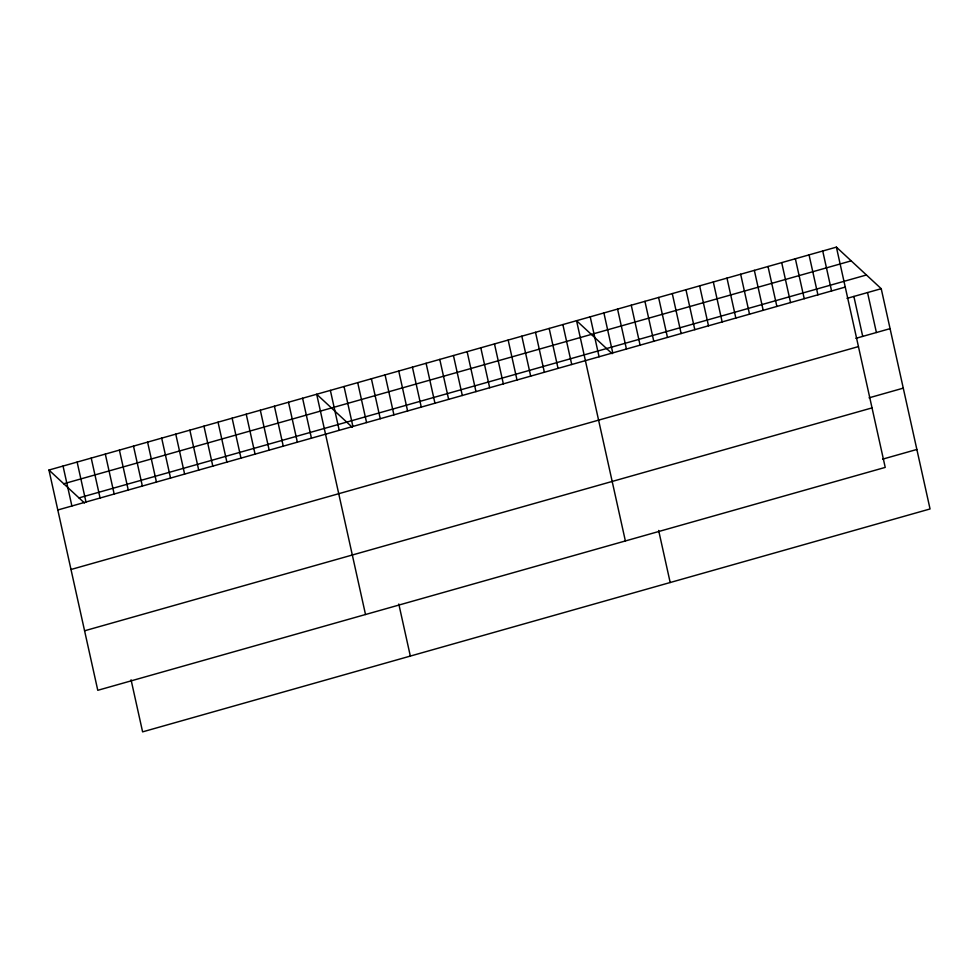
<?xml version="1.0" encoding="UTF-8"?>
<svg xmlns="http://www.w3.org/2000/svg" width="979" height="979" viewBox="0 0 979 979"><rect width="100%" height="100%" fill="white"/><g stroke="black" fill="none" stroke-linecap="round" stroke-linejoin="round"><path stroke-width="1.47" d="M836.396 247.136L885.224 467.399L97.778 690.305L48.95 470.042L836.396 247.136L881.222 288.695L930.05 508.958L142.604 731.864L131.064 679.805M63.745 483.761L851.192 260.855M78.981 497.895L866.427 274.989M57.81 509.986L845.256 287.08M847.031 298.375L881.222 288.695M855.879 338.33L890.07 328.65M71.002 569.497L858.448 346.59M869.071 397.829L903.262 388.149M84.586 630.794L872.044 407.888M882.666 459.139L916.858 449.459M612.12 353.688L576.545 320.696L625.373 540.946M352.256 427.248L316.682 394.256L365.51 614.506M48.95 470.042L84.524 503.035M867.541 292.574L876.401 332.517M853.872 296.441L862.719 336.397M822.727 251.003L831.575 290.959M809.046 254.883L817.906 294.826M795.364 258.75L804.224 298.693M781.695 262.617L790.555 302.572M768.013 266.496L776.873 306.439M754.344 270.363L763.192 310.319M740.662 274.23L749.522 314.186M726.981 278.109L735.841 318.053M713.312 281.976L722.159 321.932M699.63 285.856L708.49 325.799M685.961 289.723L694.809 329.666M672.279 293.59L681.139 333.545M658.598 297.469L667.458 337.412M644.928 301.336L653.776 341.279M631.247 305.203L640.107 345.159M617.565 309.083L626.425 349.026M658.647 530.459L670.187 582.517M603.896 312.95L612.756 352.905M590.215 316.817L599.075 356.772M562.864 324.563L571.724 364.518M549.182 328.442L558.042 368.385M535.513 332.309L544.373 372.253M521.831 336.176L530.691 376.132M508.162 340.056L517.01 379.999M494.481 343.923L503.341 383.866M480.799 347.79L489.659 387.745M467.13 351.669L475.978 391.612M453.448 355.536L462.308 395.492M439.779 359.403L448.627 399.359M426.098 363.282L434.957 403.226M412.416 367.149L421.276 407.105M398.747 371.029L407.594 410.972M385.065 374.896L393.925 414.839M371.396 378.763L380.244 418.718M357.714 382.642L366.574 422.585M398.796 604.019L410.336 656.077M344.033 386.509L352.893 426.452M330.364 390.376L339.211 430.332M302.597 398.245L311.444 438.188M288.499 402.234L297.359 442.178M274.414 406.224L283.261 446.167M260.316 410.213L269.176 450.156M246.231 414.203L255.078 454.146M232.133 418.18L240.993 458.135M218.048 422.169L226.895 462.125M203.95 426.159L212.81 466.114M189.865 430.148L198.713 470.104M175.767 434.138L184.627 474.093M161.682 438.127L170.542 478.082M147.584 442.116L156.444 482.072M133.499 446.106L142.359 486.061M119.401 450.095L128.261 490.051M105.316 454.085L114.176 494.028M91.218 458.074L100.078 498.017M77.133 462.064L85.993 502.007M63.035 466.053L71.895 505.996"/></g></svg>
